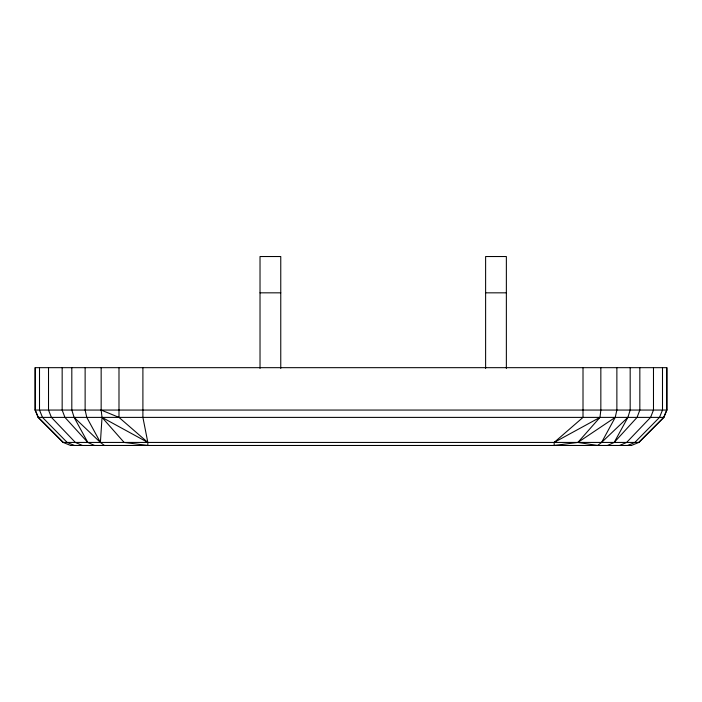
<?xml version="1.0" encoding="UTF-8"?>
<svg xmlns="http://www.w3.org/2000/svg" width="702" height="702" viewBox="0 0 702 702"><rect width="100%" height="100%" fill="white"/><g stroke="black" fill="none" stroke-linecap="round" stroke-linejoin="round"><path stroke-width="1.05" d="M101.158 367.672L101.158 410.056L102.027 417.392L124.114 442.435L147.832 445.472L147.832 442.435L118.989 417.392L118.989 367.672M583.011 367.672L583.011 417.392L554.168 442.435L554.168 445.472L577.878 442.435L599.973 417.392L600.842 410.056L600.842 367.672M615.215 417.392L577.878 442.435L597.604 445.472L601.596 442.435L615.215 417.392L616.874 410.056L616.874 367.672M607.502 445.472L614.197 442.435L627.878 417.392L630.177 410.056L630.177 367.672M631.388 445.472L638.864 442.435L663.864 417.392L666.9 410.056L666.9 367.672L35.1 367.672L35.1 410.056L38.136 417.392L63.136 442.435L70.612 445.472M614.197 442.435L637.065 417.392L639.838 410.056L639.838 367.672M638.706 442.435L663.697 417.392L666.733 410.056L666.733 367.672M601.596 442.435L627.878 417.392M554.168 442.435L599.973 417.392M619.62 445.472L626.632 442.435L650.578 417.392L653.483 410.056L653.483 367.672M627.623 445.472L634.845 442.435L659.503 417.392L662.495 410.056L662.495 367.672M260.021 292.831L280.765 292.831M485.617 292.831L506.361 292.831M35.1 410.056L666.9 410.056M38.136 417.392L663.864 417.392M63.136 442.435L638.864 442.435M70.463 445.472L631.537 445.472M101.158 410.056L118.989 417.392M74.377 445.472L67.155 442.435L42.497 417.392L39.505 410.056L39.505 367.672M82.38 445.472L75.368 442.435L51.421 417.392L48.517 410.056L48.517 367.672M62.162 367.672L62.162 410.056L64.944 417.392L87.803 442.435L94.498 445.472M104.396 445.472L100.404 442.435L74.122 417.392L71.815 410.056L71.815 367.672M63.294 442.435L38.303 417.392L35.267 410.056L35.267 367.672M74.122 417.392L87.803 442.435M506.361 368.427L506.361 256.528L485.617 256.528L485.617 368.427M280.765 368.427L280.765 256.528L260.021 256.528L260.021 368.427M142.901 367.672L142.901 417.392L147.832 442.435L102.027 417.392L100.404 442.435L86.785 417.392L85.126 410.056L85.126 367.672"/></g></svg>
